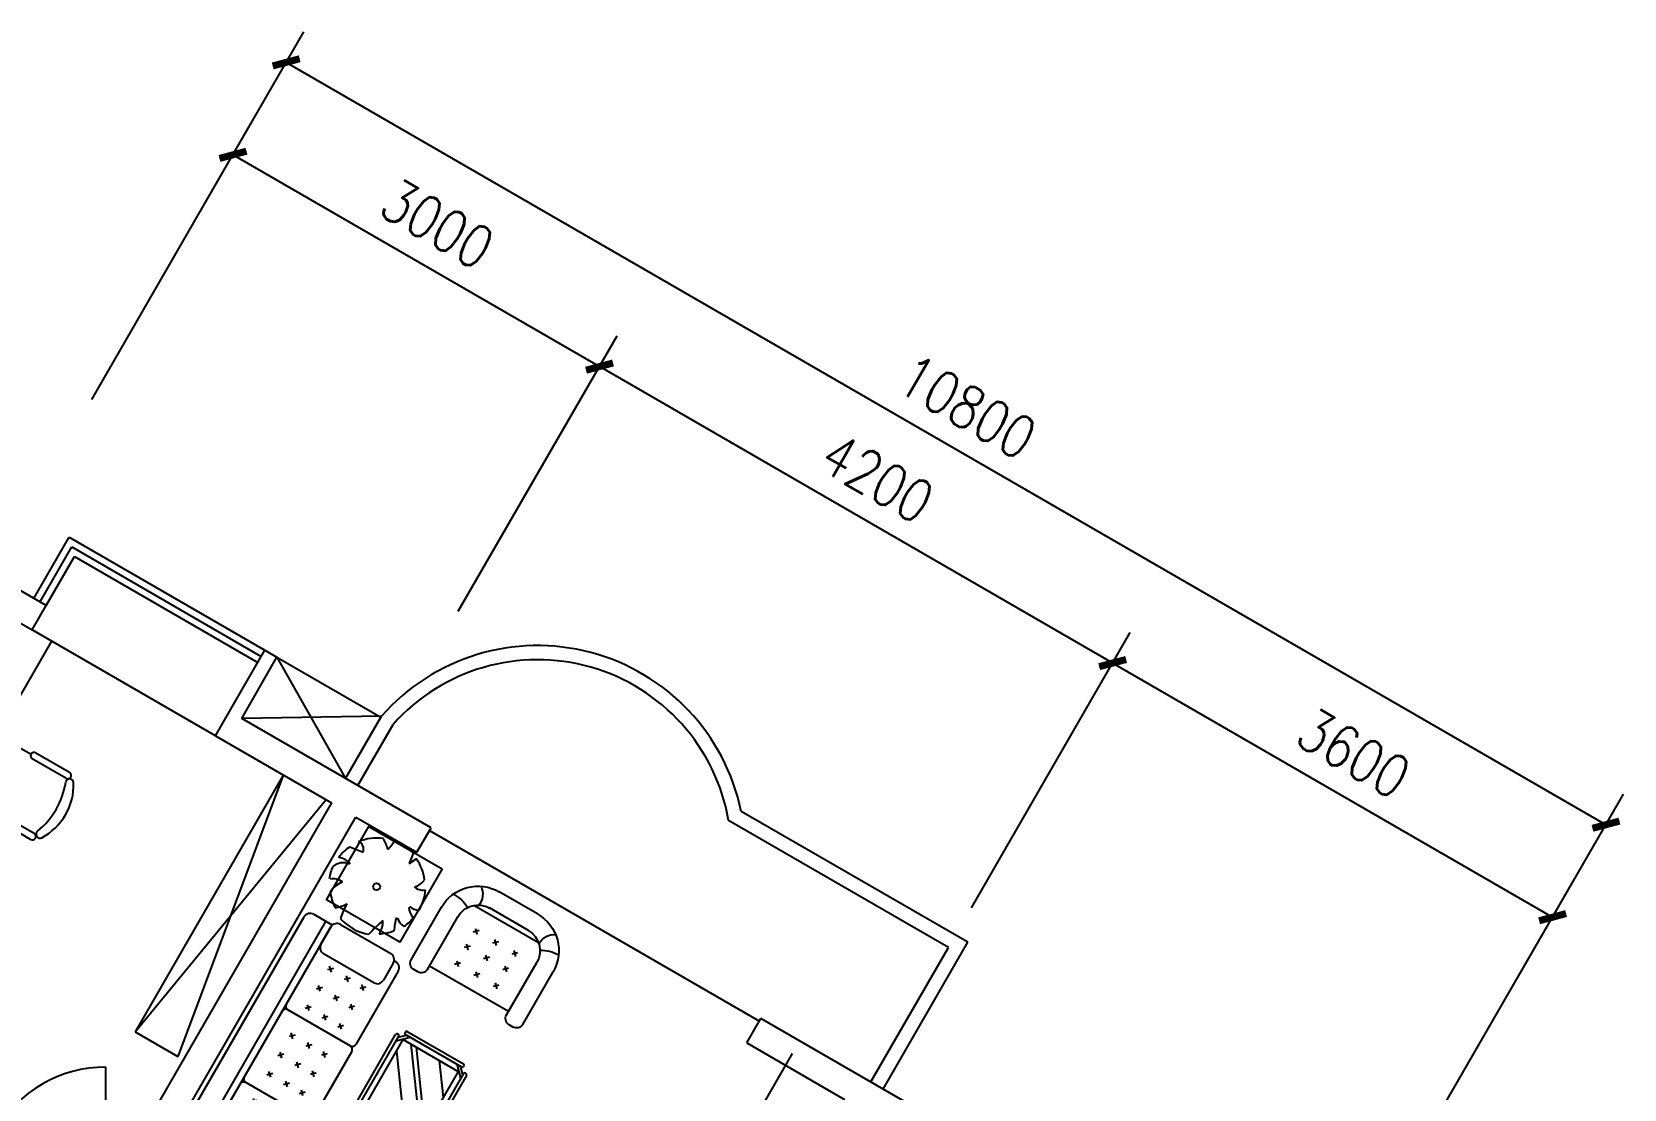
# Model space of a CAD drawing. Header units: millimetres. Extents: x 1363 to 57604, y 556 to 33802.
# Drawn here: x 29207 to 40493, y 26313 to 33802 of the extents above; entities that cross this region are included whole.
import ezdxf
from ezdxf.enums import TextEntityAlignment as Align

# ---------------------------------------------------------------- set-up
doc = ezdxf.new("R2010")
doc.units = ezdxf.units.MM
for name, color, linetype in [('PUB_DIM', 3, 'Continuous'), ('PUB_WINDW', 7, 'Continuous'), ('W', 3, 'Continuous'), ('WALL', 255, 'Continuous'), ('WINDOW', 2, 'Continuous'), ('家具', 151, 'Continuous')]:
    doc.layers.add(name, color=color, linetype=linetype)
doc.styles.add('DIM_FONT', font='SIMPLEX', dxfattribs={"width": 0.8})
doc.styles.add('SIMPLEX', font='SIMPLEX.SHX')
doc.styles.get("Standard").update_dxf_attribs({"font": 'arial.ttf'})
doc.dimstyles.new('DIMN', dxfattribs={"dimtxt": 300, "dimasz": 1, "dimexe": 250, "dimexo": 300, "dimgap": 0.09, "dimtad": 1, "dimdec": 0, "dimzin": 0, "dimdsep": 46, "dimtxsty": 'DIM_FONT', "dimblk": '_DIMX', "dimcen": 0.09, "dimclrt": 7, "dimadec": 0, "dimazin": 0, "dimtfac": 1, "dimtdec": 0, "dimtix": 1, "dimtmove": 2, "dimatfit": 3, "dimldrblk": '_DIMX', "dimfxl": 1, "dimtolj": 1, "dimtzin": 0, "dimarcsym": 0})

# ---------------------------------------------------------------- blocks, each defined once
blk = doc.blocks.new('M_C46QQU')
for p, q in [((-975, 711), (-975, 720)), ((-958, 711), (-818, 711)), ((-925, 770), (-327, 770)), ((-298, 740), (-298, 230)), ((-269, 770), (269, 770)), ((298, 740), (298, 230)), ((327, 770), (925, 770)), ((958, 711), (818, 711)), ((975, 711), (975, 720)), ((-1008, 250), (-1008, 661)), ((-768, 661), (-768, 250)), ((-713, 627), (-683, 597)), ((-683, 627), (-713, 597)), ((-556, 627), (-526, 597)), ((-526, 627), (-556, 597)), ((-398, 627), (-368, 597)), ((-368, 627), (-398, 597)), ((-138, 627), (-168, 597)), ((-168, 627), (-138, 597)), ((20, 627), (-11, 597)), ((-11, 627), (20, 597)), ((177, 627), (147, 597)), ((147, 627), (177, 597)), ((368, 627), (398, 597)), ((398, 627), (368, 597)), ((526, 627), (556, 597)), ((556, 627), (526, 597)), ((683, 627), (713, 597)), ((713, 627), (683, 597)), ((768, 661), (768, 250)), ((1008, 250), (1008, 661)), ((-713, 500), (-683, 469)), ((-683, 500), (-713, 469)), ((-556, 500), (-526, 469)), ((-526, 500), (-556, 469)), ((-398, 500), (-368, 469)), ((-368, 500), (-398, 469)), ((-138, 500), (-168, 469)), ((-168, 500), (-138, 469)), ((20, 500), (-11, 469)), ((-11, 500), (20, 469)), ((177, 500), (147, 469)), ((147, 500), (177, 469)), ((368, 500), (398, 469)), ((398, 500), (368, 469)), ((526, 500), (556, 469)), ((556, 500), (526, 469)), ((683, 500), (713, 469)), ((713, 500), (683, 469)), ((-713, 363), (-683, 332)), ((-683, 363), (-713, 332)), ((-526, 363), (-556, 332)), ((-556, 363), (-526, 332)), ((-398, 363), (-368, 332)), ((-368, 363), (-398, 332)), ((-138, 363), (-168, 332)), ((-168, 363), (-138, 332)), ((-11, 363), (20, 332)), ((20, 363), (-11, 332)), ((177, 363), (147, 332)), ((147, 363), (177, 332)), ((368, 363), (398, 332)), ((398, 363), (368, 332)), ((556, 363), (526, 332)), ((526, 363), (556, 332)), ((683, 363), (713, 332)), ((713, 363), (683, 332)), ((-975, 50), (-975, 203)), ((975, 200), (-975, 200)), ((975, 150), (-975, 150)), ((-818, 200), (-958, 200)), ((818, 200), (958, 200)), ((975, 200), (975, 50)), ((925, 0), (-925, 0))]:
    blk.add_line(p, q)
for centre, radius, start, end in [((-958, 661), 50, 90, 180), ((-925, 720), 50, 90, 180), ((-818, 661), 50, 0, 90), ((-328, 740), 30, 360, 90), ((-268, 740), 30, 90, 180), ((268, 740), 30, 0, 90), ((328, 740), 30, 90, 180), ((818, 661), 50, 90, 180), ((925, 720), 50, 360, 90), ((958, 661), 50, 0, 90), ((-958, 250), 50, 180, 270), ((-818, 250), 50, 270, 0), ((-328, 230), 30, 270, 0), ((-268, 230), 30, 180, 270), ((268, 230), 30, 270, 360), ((328, 230), 30, 180, 270), ((818, 250), 50, 180, 270), ((958, 250), 50, 270, 0), ((-925, 50), 50, 180, 270), ((925, 50), 50, 270, 0)]:
    blk.add_arc(centre, radius, start, end)
at = {"style": 'DIM_FONT', "width": 0.8, "flags": 9}
for tag in ['XSIZE', 'YSIZE']:
    blk.add_attdef(tag, (0, 0), '', height=0.5, dxfattribs=at)
blk = doc.blocks.new('M_C57NTX')
for p, q in [((-496, -226), (-496, 233)), ((-486, 243), (-481, 243)), ((-427, 268), (-471, 224)), ((-399, 268), (-471, 196)), ((-471, -226), (-471, 233)), ((-446, 283), (-446, 278)), ((-436, 293), (473, 293)), ((-436, 268), (473, 268)), ((-431, 72), (-217, 228)), ((-431, -116), (43, 228)), ((-431, -159), (102, 228)), ((-336, -222), (283, 228)), ((436, 268), (509, 196)), ((465, 268), (509, 224)), ((483, 283), (483, 278)), ((509, 233), (509, -226)), ((524, 243), (519, 243)), ((534, 233), (534, -226)), ((106, -222), (469, 42)), ((-399, -262), (-471, -189)), ((-427, -262), (-471, -218)), ((436, -262), (509, -189)), ((465, -262), (509, -218)), ((-486, -236), (-481, -236)), ((-446, -277), (-446, -272)), ((473, -262), (-436, -262)), ((473, -287), (-436, -287)), ((483, -277), (483, -272)), ((524, -236), (519, -236))]:
    blk.add_line(p, q)
blk.add_lwpolyline([(-431, -222), (-431, 228), (469, 228), (469, -222)], close=True)
at = {"const_width": 12}
for points in [[(123, 120, 1), (135, 120, 1)], [(225, 150, 1), (237, 150, 1)], [(253, 126, 1), (265, 126, 1)], [(288, 107, 1), (300, 107, 1)], [(409, 163, 1), (421, 163, 1)], [(189, 24, 1), (201, 24, 1)], [(264, 18, 1), (276, 18, 1)], [(277, 84, 1), (289, 84, 1)], [(294, 93, 1), (306, 93, 1)], [(297, 74, 1), (309, 74, 1)], [(305, 18, 1), (317, 18, 1)], [(308, 87, 1), (320, 87, 1)], [(418, 27, 1), (430, 27, 1)], [(486, 90, 1), (498, 90, 1)], [(220, -38, 1), (232, -38, 1)], [(324, -108, 1), (336, -108, 1)]]:
    blk.add_lwpolyline(points, format="xyb", close=True, dxfattribs=at)
blk.add_circle((308, 86), 144)
for centre, radius, start, end in [((-486, 233), 10, 90, 180), ((-481, 233), 10, 0, 90), ((-436, 283), 10, 90, 180), ((-436, 278), 10, 180, 270), ((109, 83), 193, 6.9904, 78.0284), ((781, 125), 490, 163.8561, 179.1105), ((-395, 504), 810, 328.9873, 340.361), ((156, 293), 219, 342.9456, 6.4814), ((473, 283), 10, 0, 90), ((473, 278), 10, 270, 0), ((519, 233), 10, 90, 180), ((524, 233), 10, 0, 90), ((228, -157), 293, 78.5516, 130.9815), ((110, -88), 259, 48.7581, 83.8624), ((176, 42), 126, 28.8901, 78.4579), ((421, -27), 169, 62.9909, 135.9102), ((448, -69), 233, 85.8741, 126.9558), ((280, -402), 502, 88.3286, 108.729), ((344, -194), 291, 103.0452, 139.7766), ((364, -84), 190, 114.0956, 166.2953), ((482, -98), 260, 134.4861, 189.3762), ((613, -62), 346, 155.0888, 185.9637), ((267, -555), 642, 70.5249, 87.8244), ((624, 28), 325, 171.2496, 218.2333), ((404, -128), 234, 53.3231, 115.7633), ((-1013, -1156), 1790, 39.0488, 42.6799), ((269, -208), 287, 31.315, 82.1378), ((-486, -226), 10, 180, 270), ((-481, -226), 10, 270, 0), ((-436, -272), 10, 90, 180), ((-436, -277), 10, 180, 270), ((473, -272), 10, 0, 90), ((473, -277), 10, 270, 0), ((519, -226), 10, 180, 270), ((524, -226), 10, 270, 0)]:
    blk.add_arc(centre, radius, start, end)
at = {"style": 'DIM_FONT', "width": 0.8, "flags": 9}
for tag in ['XSIZE', 'YSIZE']:
    blk.add_attdef(tag, (0, 0), '', height=0.5, dxfattribs=at)
blk = doc.blocks.new('_DBLK')
blk.add_line((-0.5, 0), (0, -0.866))
blk.add_arc((-0.5, 0), 1, 300, 0)
at = {"style": 'SIMPLEX', "flags": 9}
blk.add_attdef('A', text='', height=1, dxfattribs=at).set_placement((0, 1.5), align=Align.MIDDLE)
blk = doc.blocks.new('_DIMX')
at = {"const_width": 50}
blk.add_lwpolyline([(-70, -70), (70, 70)], dxfattribs=at)
blk = doc.blocks.new('*D44')
at = {"color": 0, "linetype": 'ByBlock', "transparency": 16777216}
for p, q in [((-88641, 6083), (-87515, 8033)), ((-87639, 7816), (-84523, 6017)), ((-85523, 4283), (-84397, 6233))]:
    blk.add_line(p, q, dxfattribs=at)
at = {"layer": 'DEFPOINTS', "color": 0, "linetype": 'ByBlock', "transparency": 16777216}
for p in [(-84522, 6016), (-88791, 5823), (-85673, 4023)]:
    blk.add_point(p, dxfattribs=at)
at = {"color": 0, "linetype": 'ByBlock', "transparency": 16777216}
for p, rotation in [((-87640, 7816), 149.9999999999999), ((-84522, 6016), 329.9999999999999)]:
    blk.add_blockref('_DIMX', p, dxfattribs=dict(at, rotation=rotation))
at = {"color": 7, "linetype": 'ByBlock', "transparency": 16777216, "insert": (-85931, 7176), "char_height": 300, "attachment_point": 5, "rotation": 330, "style": 'DIM_FONT'}
blk.add_mtext('\\A1;3600', dxfattribs=at)
blk = doc.blocks.new('*D43')
at = {"color": 0, "linetype": 'ByBlock', "transparency": 16777216}
for p, q in [((-94126, 10982), (-93373, 12287)), ((-84145, 6671), (-93497, 12070)), ((-84773, 5582), (-84019, 6887))]:
    blk.add_line(p, q, dxfattribs=at)
at = {"layer": 'DEFPOINTS', "color": 0, "linetype": 'ByBlock', "transparency": 16777216}
for p in [(-93498, 12071), (-94276, 10722), (-84923, 5322)]:
    blk.add_point(p, dxfattribs=at)
at = {"color": 0, "linetype": 'ByBlock', "transparency": 16777216}
for p, rotation in [((-93498, 12071), 150), ((-84144, 6671), 330.0000000000001)]:
    blk.add_blockref('_DIMX', p, dxfattribs=dict(at, rotation=rotation))
at = {"color": 7, "linetype": 'ByBlock', "transparency": 16777216, "insert": (-88671, 9630), "char_height": 300, "attachment_point": 5, "rotation": 330, "style": 'DIM_FONT'}
blk.add_mtext('\\A1;10800', dxfattribs=at)
blk = doc.blocks.new('*D42')
at = {"color": 0, "linetype": 'ByBlock', "transparency": 16777216}
for p, q in [((-94876, 9683), (-93750, 11633)), ((-93874, 11416), (-91278, 9917)), ((-92278, 8183), (-91152, 10133))]:
    blk.add_line(p, q, dxfattribs=at)
at = {"layer": 'DEFPOINTS', "color": 0, "linetype": 'ByBlock', "transparency": 16777216}
for p in [(-91277, 9916), (-95026, 9423), (-92428, 7923)]:
    blk.add_point(p, dxfattribs=at)
at = {"color": 0, "linetype": 'ByBlock', "transparency": 16777216}
for p, rotation in [((-93875, 11416), 149.9999999999998), ((-91277, 9916), 329.9999999999998)]:
    blk.add_blockref('_DIMX', p, dxfattribs=dict(at, rotation=rotation))
at = {"color": 7, "linetype": 'ByBlock', "transparency": 16777216, "insert": (-92426, 10926), "char_height": 300, "attachment_point": 5, "rotation": 330, "style": 'DIM_FONT'}
blk.add_mtext('\\A1;3000', dxfattribs=at)
blk = doc.blocks.new('M_C32CXI')
for p, q in [((-188, 275), (87, 275)), ((212, 250), (112, 250)), ((87, 225), (-188, 225)), ((262, 200), (262, -200)), ((-188, -225), (87, -225)), ((87, -275), (-188, -275)), ((212, -250), (112, -250))]:
    blk.add_line(p, q)
for centre, radius, start, end in [((-227, 210), 28.1, 338.7607, 148.1092), ((-188, 250), 25, 90, 270), ((87, 250), 25, 270, 90), ((212, 200), 50, 0, 90), ((111, 0), 426, 148.1092, 211.8908), ((314, 0), 552, 158.7607, 201.2393), ((-227, -210), 28.1, 211.8908, 21.2393), ((-188, -250), 25, 90, 270), ((87, -250), 25, 270, 90), ((212, -200), 50, 270, 0)]:
    blk.add_arc(centre, radius, start, end)
at = {"width": 0.8, "flags": 9}
for tag in ['XSIZE', 'YSIZE']:
    blk.add_attdef(tag, (0, 0), '', height=0.5, dxfattribs=at)
blk = doc.blocks.new('*D45')
at = {"color": 0, "linetype": 'ByBlock', "transparency": 16777216}
for p, q in [((-92278, 8183), (-91152, 10133)), ((-91276, 9916), (-87641, 7817)), ((-88641, 6083), (-87515, 8033))]:
    blk.add_line(p, q, dxfattribs=at)
at = {"layer": 'DEFPOINTS', "color": 0, "linetype": 'ByBlock', "transparency": 16777216}
for p in [(-92428, 7923), (-87640, 7816), (-88791, 5823)]:
    blk.add_point(p, dxfattribs=at)
at = {"color": 0, "linetype": 'ByBlock', "transparency": 16777216}
for p, rotation in [((-91277, 9916), 149.9999999999999), ((-87640, 7816), 329.9999999999999)]:
    blk.add_blockref('_DIMX', p, dxfattribs=dict(at, rotation=rotation))
at = {"color": 7, "linetype": 'ByBlock', "transparency": 16777216, "insert": (-89309, 9126), "char_height": 300, "attachment_point": 5, "rotation": 330, "style": 'DIM_FONT'}
blk.add_mtext('\\A1;4200', dxfattribs=at)
blk = doc.blocks.new('M_A12RWT')
blk.add_line((-0.5, 0.0286), (0.5, 0.0286))
blk = doc.blocks.new('M_C56KIS')
for p, q in [((62, 318), (72, 242)), ((72, 242), (101, 299)), ((101, 299), (101, 299))]:
    blk.add_line(p, q)
blk.add_lwpolyline([(294, 325), (294, -275), (-306, -275), (-306, 325)], close=True)
blk.add_circle((-46, -16), 24.7)
for centre, radius, start, end in [((-46, -12), 340, 112.0103, 142.6392), ((-371, -22), 380, 45.9782, 58.5315), ((-666, 365), 570, 348.5728, 356.6649), ((-46, -12), 348, 72.0426, 98.475), ((-46, -12), 341, 37.2751, 64.8245), ((-46, -12), 338, 154.3498, 173.0356), ((-402, 850), 718, 274.1465, 282.1238), ((-307, 139), 56.5, 8.941, 100.0107), ((207, 198), 84.2, 254.8555, 310.96), ((82, 215), 145, 319.7203, 351.7151), ((-46, -12), 345, 0.5321, 25.5856), ((-277, -88), 115, 97.3912, 159.6952), ((-332, -105), 143, 71.8009, 110.5991), ((-46, -12), 342, 185.9236, 201.5277), ((-287, -214), 106, 81.8314, 131.8278), ((-119, -230), 194, 141.6582, 174.3093), ((241, 102), 125, 263.2775, 297.8128), ((333, 45), 131, 215.3868, 249.7411), ((-46, -12), 344, 334.0767, 348.9021), ((-46, -12), 333, 216.594, 237.4464), ((1320, -611), 1274, 161.2865, 167.5451), ((-13, -284), 151, 354.7323, 32.8544), ((1199, 167), 1058, 196.6397, 201.9099), ((262, -63), 99.6, 227.0454, 270.9651), ((-456, -26), 353, 310.8536, 325.193), ((259, -243), 425, 177.9455, 193.2146), ((-46, -12), 346, 251.5307, 290.63), ((-46, -12), 339, 302.6098, 320.6752)]:
    blk.add_arc(centre, radius, start, end)
at = {"style": 'DIM_FONT', "width": 0.8, "flags": 9}
for tag in ['XSIZE', 'YSIZE']:
    blk.add_attdef(tag, (0, 0), '', height=0.5, dxfattribs=at)
blk = doc.blocks.new('M_C48GTF')
at = {"linetype": 'Continuous'}
for p, q in [((-157, 0), (157, 0)), ((-265, -174), (265, -174)), ((-160, -134), (160, -134)), ((-457, -730), (-457, -300)), ((-323, -730), (-323, -300)), ((323, -730), (323, -300)), ((457, -730), (457, -300)), ((-373, -780), (-407, -780)), ((323, -700), (-323, -700)), ((373, -780), (407, -780))]:
    blk.add_line(p, q, dxfattribs=at)
for p, q in [((-171, -309), (-141, -339)), ((-141, -309), (-171, -339)), ((-14, -309), (17, -339)), ((17, -309), (-14, -339)), ((144, -309), (174, -339)), ((174, -309), (144, -339)), ((-171, -436), (-141, -466)), ((-141, -436), (-171, -466)), ((-14, -436), (17, -466)), ((17, -436), (-14, -466)), ((144, -436), (174, -466)), ((174, -436), (144, -466)), ((-171, -573), (-141, -603)), ((-141, -573), (-171, -603)), ((17, -573), (-14, -603)), ((-14, -573), (17, -603)), ((144, -573), (174, -603)), ((174, -573), (144, -603))]:
    blk.add_line(p, q)
for centre, radius, start, end in [((-157, -300), 300, 90, 180), ((157, -300), 300, 0, 90), ((-157, -300), 166, 90, 180), ((157, -300), 166, 0, 90), ((-407, -730), 50, 180, 270), ((-373, -730), 50, 270, 0), ((373, -730), 50, 180, 270), ((407, -730), 50, 270, 0)]:
    blk.add_arc(centre, radius, start, end, dxfattribs=at)
for centre, radius, start, end in [((-387, -170), 116, 355.242, 68.6034), ((363, -136), 129, 125.2754, 189.3141), ((-432, -439), 262, 59.4795, 89.7471), ((419, -439), 262, 87.5388, 118.2524)]:
    blk.add_arc(centre, radius, start, end)
at = {"style": 'DIM_FONT', "width": 0.8, "flags": 9}
for tag in ['XSIZE', 'YSIZE']:
    blk.add_attdef(tag, (0, 0), '', height=0.5, dxfattribs=at)
blk = doc.blocks.new('1T4F32深院')
at = {"layer": 'W'}
for p, q in [((24437.5, -7493.6), (24923.6, -8351.6)), ((24437.5, -7493.6), (25173.6, -7918.6)), ((25178.5, -7910.2), (24187.5, -7926.6)), ((24923.6, -8351.6), (25178.5, -7910.2)), ((25010.2, -8401.6), (25260, -7969)), ((29197.5, -9549), (27638.7, -8649)), ((29334.1, -9512.4), (27728.3, -8585.3)), ((28647.5, -10501.6), (29197.5, -9549)), ((28734.1, -10551.6), (29334.1, -9512.4))]:
    blk.add_line(p, q, dxfattribs=at)
for radius, start, end in [(1474.3, 11.72266, 138.61882), (1374.3, 9.8805, 138.21062)]:
    blk.add_arc((26284.7, -8884.8), radius, start, end, dxfattribs=at)
at = {"layer": 'WALL'}
for p, q in [((22801.9, -7126.6), (22325.5, -6851.6)), ((22398.7, -7124.8), (22701.9, -7299.8)), ((22701.9, -7299.8), (22801.9, -7126.6)), ((24100.9, -7876.6), (24350.9, -7443.6)), ((24350.9, -7443.6), (24437.5, -7493.6)), ((24187.5, -7926.6), (24437.5, -7493.6)), ((24000.9, -8049.8), (24100.9, -7876.6)), ((25529.8, -8701.6), (24187.5, -7926.6)), ((24000.9, -8049.8), (24823.6, -8524.8)), ((24823.6, -8524.8), (23273.6, -11209.5)), ((23346.8, -11482.7), (24996.8, -8624.8)), ((24996.8, -8624.8), (25429.8, -8874.8)), ((25429.8, -8874.8), (25529.8, -8701.6)), ((27768.1, -10224.8), (27868.1, -10051.6)), ((29572.7, -11035.8), (27868.1, -10051.6)), ((27768.1, -10224.8), (28460.9, -10624.8))]:
    blk.add_line(p, q, dxfattribs=at)
at = {"layer": 'WINDOW'}
for p, q in [((22715.2, -7076.6), (22965.2, -6643.6)), ((22965.2, -6643.6), (24350.9, -7443.6)), ((22758.6, -7101.6), (22983.6, -6711.9)), ((22983.6, -6711.9), (24325.9, -7486.9)), ((22801.9, -7126.6), (23001.9, -6780.2)), ((23001.9, -6780.2), (24300.9, -7530.2)), ((24000.9, -8049.8), (22701.9, -7299.8))]:
    blk.add_line(p, q, dxfattribs=at)
at = {"layer": '家具'}
for p, q in [((21229.4, -10172.1), (22841.3, -7380.3)), ((24481.8, -8327.5), (23431.8, -10146.1)), ((24481.8, -8327.5), (23734.9, -10321.1)), ((23431.8, -10146.1), (24784.9, -8502.5)), ((23431.8, -10146.1), (23734.9, -10321.1)), ((27819, -10771.2), (28091.7, -10298.8))]:
    blk.add_line(p, q, dxfattribs=at)
at = {"layer": 'WINDOW'}
for name, p, xscale, yscale, zscale, rotation in [('M_A12RWT', (26649, -9463.2), -2700, -2700, 2700, 150), ('_DBLK', (22833.9, -11071.1), -900, -900, 900, 330.0000000000001)]:
    blk.add_blockref(name, p, dxfattribs=dict(at, xscale=xscale, yscale=yscale, zscale=zscale, rotation=rotation))
at = {"layer": '家具'}
for name, p, rotation in [('M_C32CXI', (22666.4, -8451.5), 149.9999999999999), ('M_C56KIS', (25191.3, -9126.5), 330.0000000000009), ('M_C46QQU', (24167, -10133.3), 239.9999999999966), ('M_C57NTX', (25309.1, -10685.9), 240.0000000000008)]:
    blk.add_blockref(name, p, dxfattribs=dict(at, rotation=rotation))
at = {"layer": '家具', "xscale": -1, "rotation": 330.0000000000007}
blk.add_blockref('M_C48GTF', (26149, -9233.2), dxfattribs=at)
at = {"layer": 'PUB_DIM'}
for p1, p2, distance, picture, middle in [((33077.8, -10028.2), (23724.7, -4628.2), -1557, '*D43', (29329.7, -5720)), ((22974.6, -5927.4), (25572.7, -7427.4), 2301.6, '*D42', (25574.5, -4424.3)), ((25572.7, -7427.4), (29210, -9527.4), 2301.6, '*D45', (28692.2, -6224.3)), ((29210, -9527.4), (32327.7, -11327.4), 2301.6, '*D44', (32069.7, -8174.3))]:
    dim = blk.add_aligned_dim(p1=p1, p2=p2, distance=distance, dimstyle='DIMN', dxfattribs=at)
    dim.commit()
    dim.dimension.update_dxf_attribs({"geometry": picture, "text_midpoint": middle, "insert": (118000.7, -15350.3)})

msp = doc.modelspace()

# ---------------------------------------------------------------- block references
at = {"layer": 'PUB_WINDW'}
msp.add_blockref('1T4F32深院', (6507, 36865), dxfattribs=at)

doc.saveas('drawing.dxf')
